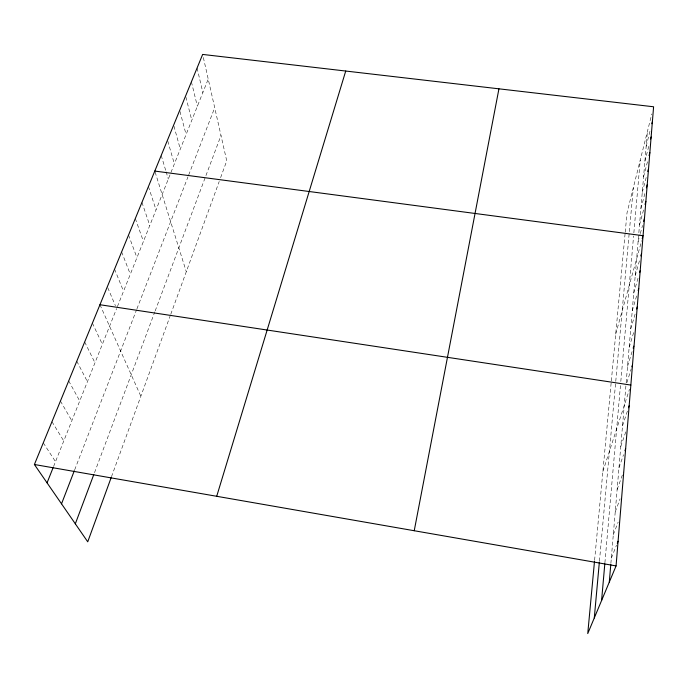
<?xml version="1.0" encoding="UTF-8"?>
<svg xmlns="http://www.w3.org/2000/svg" width="688" height="688" viewBox="0 0 688 688"><rect width="100%" height="100%" fill="white"/><g stroke="black" fill="none" stroke-linecap="round" stroke-linejoin="round"><path stroke-width="0.52" stroke-dasharray="3.44 2.58" d="M610.884 563.317L625.908 385.719M626.166 382.657L647.417 131.46M604.898 562.818L620.456 385.572M620.817 381.462L633.588 235.984M633.863 232.819L640.253 160.046M599.446 561.15L615.665 382.39M615.76 381.35L629.159 233.671M629.339 231.641L633.33 187.652M594.595 560.273L611.133 383.061M611.331 380.98L625.125 233.189M625.22 232.157L627.026 212.824L651.794 113.976M646.161 146.243L650.048 130.918M644.888 161.336L649.309 144.084M643.581 176.739L648.027 159.616M642.257 192.468L646.72 175.474M640.898 208.516L645.026 193.01M639.513 224.916L644.209 207.501M638.094 241.669L640.038 234.574M640.313 233.559L642.54 225.44M615.708 334.067L641.663 240.731M635.213 275.759L639.969 258.894M633.743 293.097L638.154 277.728M632.246 310.813L637.269 293.63M630.715 328.916L635.454 312.971M629.15 347.431L633.829 332.012M627.551 366.36L632.238 351.19M626.854 382.734L631.249 368.837M602.886 471.461L629.529 389.167M622.52 425.795L627.834 409.781M620.765 446.538L626.097 430.886M618.968 467.788L623.543 454.725M617.127 489.546L623.483 471.951M111.49 476.715L170.039 316.256M170.779 314.235L219.231 181.443M220.607 177.659L226.739 160.872L202.65 54.429M615.244 511.838L620.103 498.817M94.523 472.639L154.826 311.862M155.204 310.864L220.994 135.484M74.691 469.792L136.542 309.849M136.921 308.869L187.962 176.893M188.701 174.984L214.708 107.724M613.309 534.679L618.177 522.072M53.587 466.481L116.625 308.551M117.399 306.624L208.232 79.077M611.331 558.097L616.5 545.223M43.284 442.84L55.504 461.674M51.961 421.701L63.769 440.982M60.432 401.061L71.836 420.772M68.705 380.894L79.722 401.009M76.789 361.2L87.428 381.694M84.684 341.945L94.97 362.808M92.407 323.128L102.349 344.327M99.958 304.732L140.842 396.262M107.741 287.687L115.421 305.704M114.561 269.137L123.539 291.23M121.63 251.911L130.316 274.271M128.544 235.055L136.938 257.665M135.312 218.552L143.431 241.402M141.943 202.392L149.795 225.466M148.436 186.568L156.03 209.849M155.118 172.086L186.293 271.708M161.216 155.428L165.842 170.856M166.152 171.88L168.311 179.078M167.786 141.1L174.356 163.933M173.935 126.093L180.282 149.09M179.955 111.396L186.087 134.538M185.863 96.991L191.789 120.262M191.402 81.855L197.37 106.27M197.078 68.009L202.857 92.545"/><path stroke-width="1.03" d="M594.501 561.296L587.75 633.571L616.07 565.923L653.6 106.778L202.65 54.429L34.4 464.503L87.737 541.809L111.138 477.687M609.301 582.108L610.798 564.358M601.587 600.512L604.812 563.85M594.286 617.953L599.351 562.173M414.228 530.732L498.938 88.821M651.863 123.763L652.379 121.724M650.607 139.01L651.132 136.981M649.076 155.583L649.859 152.564M647.769 171.475L648.294 169.48M646.402 187.841L647.227 184.737M645.043 204.431L645.869 201.36M643.65 221.39L644.484 218.345M642.222 238.719L642.781 236.715M640.812 255.919L641.371 253.941M639.625 272.611L640.21 270.565M638.154 290.594L638.739 288.573M636.641 308.989L637.234 306.994M216.711 496.289L345.729 71.036M633.184 348.162L633.803 346.141M631.876 366.85L632.504 364.864M628.497 407.778L629.159 405.774M624.953 450.709L625.65 448.705M75.327 523.817L93.8 474.565M61.533 503.822L74.321 470.747M47.059 482.847L53.2 467.444M617.291 543.236L618.091 541.258M154.791 171.071L643.065 235.709M99.958 304.732L630.853 385.074M34.4 464.503L616.07 565.923"/></g></svg>
